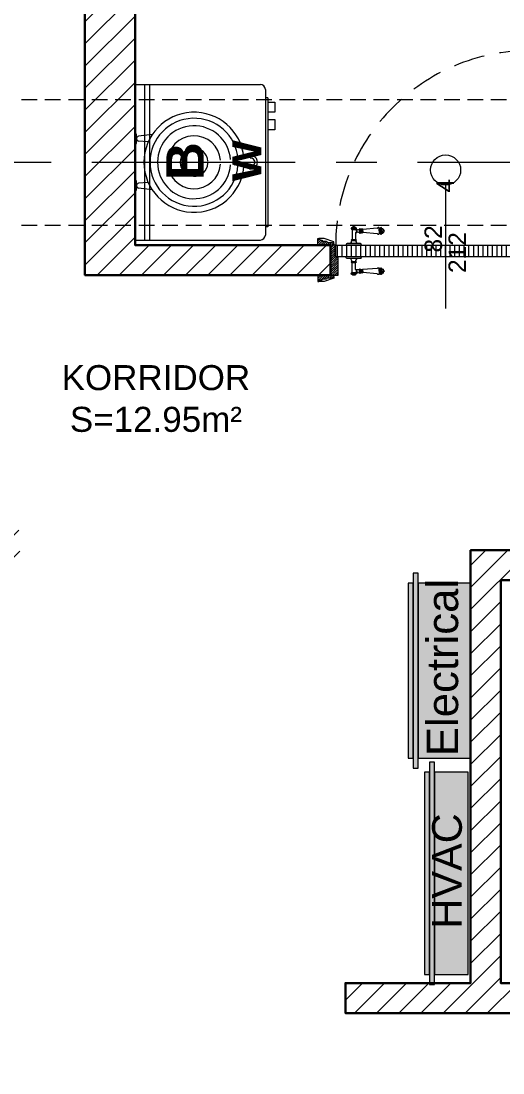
# Model space of a CAD drawing. Header units: centimetres. Extents: x 92587 to 105438, y -55119 to -48334.
# Drawn here: x 96104.6 to 96297, y -53786.3 to -53365.8 of the extents above; entities that cross this region are included whole.
import ezdxf

# ---------------------------------------------------------------- set-up
doc = ezdxf.new("R2010")
doc.units = ezdxf.units.CM
doc.header["$LTSCALE"] = 50
doc.header["$MEASUREMENT"] = 0
doc.linetypes.add('AXES', pattern=[2, 1.25, -0.25, 0.25, -0.25])
doc.linetypes.add('CACHE', pattern=[0.375, 0.25, -0.125])
doc.layers.get('0').update_dxf_attribs({"color": 8})
doc.layers.add('AXES', color=10, linetype='AXES')
doc.layers.add('TEXTE', color=7, linetype='Continuous')
for name, color, linetype, lineweight in [('BANJO', 160, 'Continuous', 9), ('BETON CACHE', 4, 'CACHE', 5), ('door', 44, 'Continuous', 5), ('KASETAT_Pen_No__22', 8, 'Continuous', 50), ('KASETAT_Pen_No__75', 6, 'Continuous', 20), ('MACONNERIE COUPE', 7, 'Continuous', 30), ('MACONNERIE HACHURE', 253, 'Continuous', 13)]:
    doc.layers.add(name, color=color, linetype=linetype, lineweight=lineweight)
doc.layers.add('DEMOL', color=7, linetype='Continuous', lineweight=60, true_color=0xa87e00)
doc.layers.add('KASETAT_Pen_No__176', color=7, linetype='Continuous', lineweight=15, true_color=0x93a0c6)
doc.styles.add('GENERATED_STYLE_1', font='arial.ttf')
doc.styles.add('RS_TEXT_1.50', font='arial.ttf', dxfattribs={"height": 12.5})

# ---------------------------------------------------------------- blocks, each defined once
blk = doc.blocks.new('A$C1cd8c289')
at = {"layer": 'AXES', "lineweight": 5, "ltscale": 1.3}
blk.add_line((3195, -2560), (-1985, -2560), dxfattribs=at)
blk = doc.blocks.new('door900')
at = {"color": 0}
for p, q in [((-9.3, 67.7), (9.3, 67.7)), ((9.3, 65.2), (-9.3, 65.2)), ((-6.8, 71.5), (-6.8, 70.2)), ((-5.5, 71.5), (-6.8, 71.5)), ((-6.8, 70.2), (6.8, 70.2)), ((-6.8, 62.7), (-6.8, 24)), ((-6.8, 62.7), (6.8, 62.7)), ((-5.5, 71.5), (5.5, 71.5)), ((5.5, 71.5), (6.8, 71.5)), ((6.8, 71.5), (6.8, 70.2)), ((8.7, 62.7), (6.8, 62.7)), ((6.8, 49.1), (6.8, 24)), ((8.7, 50.9), (8.7, 50.9)), ((10.5, 56.8), (10.5, 62.5)), ((10.5, 56.8), (10.5, 51.1)), ((12.7, 56.8), (12.7, 62.5)), ((12.7, 56.8), (12.7, 51.1)), ((22.5, 63.8), (22.5, 49.8)), ((26.5, 56.8), (26.5, 63.8)), ((26.5, 63.8), (29.1, 63.8)), ((26.5, 63.8), (29.1, 63.8)), ((26.5, 56.8), (26.5, 49.8)), ((26.5, 49.8), (29.1, 49.8)), ((26.5, 49.8), (29.1, 49.8)), ((29.1, 63.8), (29.1, 62.8)), ((29.1, 62.8), (29.1, 56.8)), ((29.1, 50.8), (29.1, 56.8)), ((29.1, 50.8), (29.1, 49.8)), ((29.1, 49.8), (29.1, 49.8)), ((31.1, 62.8), (31.1, 56.8)), ((31.1, 50.8), (31.1, 56.8)), ((34.1, 56.8), (34.1, 62.8)), ((34.1, 62.8), (34.1, 56.8)), ((34.1, 50.8), (34.1, 56.8)), ((34.1, 56.8), (34.1, 50.8)), ((92.8, 68.1), (36.2, 62.8)), ((36.2, 56.8), (36.2, 62.8)), ((36.2, 56.8), (36.2, 50.8)), ((92.8, 45.5), (36.2, 50.8)), ((101.2, 67.3), (103.2, 68)), ((101.2, 56.8), (101.2, 67.3)), ((101.2, 56.8), (101.2, 46.3)), ((101.2, 46.3), (103.2, 45.7)), ((103.2, 68), (103.2, 67.7)), ((103.2, 56.8), (103.2, 68)), ((103.2, 56.8), (103.2, 46.3)), ((103.2, 45.9), (103.2, 45.7)), ((106.5, 68), (105.5, 67.3)), ((105.5, 56.8), (105.5, 67.3)), ((105.5, 56.8), (105.5, 46.3)), ((106.5, 45.7), (105.5, 46.3)), ((106.5, 56.8), (106.5, 68)), ((106.5, 56.8), (106.5, 45.7)), ((110.7, 68), (111.8, 67.3)), ((110.7, 56.8), (110.7, 68)), ((110.7, 56.8), (110.7, 45.7)), ((110.7, 45.7), (111.8, 46.3)), ((111.8, 56.8), (111.8, 67.3)), ((111.8, 66.2), (113.3, 66.2)), ((111.8, 56.8), (111.8, 46.3)), ((111.8, 47.5), (113.3, 47.5)), ((113.3, 56.8), (113.3, 66.2)), ((113.3, 56.8), (113.3, 47.5)), ((120.5, 56.8), (120.5, 58.6)), ((120.5, 56.8), (120.5, 55)), ((-30, 3), (-30, 0)), ((30, 0), (-30, 0)), ((27, 6), (-27, 6)), ((-8.3, 22.3), (8.3, 22.3)), ((-8.3, 18.3), (8.3, 18.3)), ((30, 3), (30, 0))]:
    blk.add_line(p, q, dxfattribs=at)
for centre, radius, start, end in [((-9.3, 66.5), 1.25, 90, 270), ((-6.8, 67.7), 2.51, 90.115, 179.885), ((-6.8, 65.2), 2.51, 180.115, 269.885), ((0, 64), 9.29, 53.4104, 126.5896), ((6.8, 67.7), 2.51, 0.115, 89.885), ((6.8, 65.2), 2.51, 270.115, 359.885), ((8.7, 49), 1.91, 88.7426, 178.1515), ((8.6, 64.9), 2.15, 272.7029, 297.6142), ((8.6, 48.8), 2.15, 62.3858, 87.2971), ((9.3, 66.5), 1.25, 270, 90), ((10, 62.5), 0.561, 3.7097, 127.9634), ((10, 51.1), 0.561, 232.0366, 356.2903), ((11.6, 62.5), 1.1, 0.0106, 179.9894), ((11.6, 51.1), 1.1, 180.0106, 359.9894), ((16.7, 70.5), 8.83, 243.5466, 311.3694), ((16.7, 43.2), 8.83, 48.6306, 116.4534), ((24.5, 63.7), 2.01, 4.1469, 175.8531), ((24.5, 50), 2.01, 184.1469, 355.8531), ((30.1, 62.8), 1.03, 0, 180.0014), ((30.1, 50.8), 1.03, 179.9972, 0), ((32.6, 62.8), 1.48, 0, 180), ((32.6, 50.8), 1.48, 180, 0), ((35.2, 62.8), 1.03, 0, 180), ((32.6, 62.8), 1.48, 1.563306237032948e-10, 2.08440831604393e-10), ((35.2, 50.8), 1.03, 180, 0), ((93.1, 72.5), 4.4, 266.3976, 315.6468), ((93.1, 41.1), 4.4, 44.3532, 93.6024), ((98.3, 67.4), 2.89, 358.3861, 135.6468), ((98.3, 46.2), 2.89, 224.3532, 1.6139), ((104.3, 67.6), 1.15, 170.914, 348.1019), ((104.3, 46.1), 1.15, 11.8981, 189.086), ((108.6, 68), 2.1, 0, 180), ((108.6, 45.7), 2.1, 180, 0), ((115.5, 62.5), 2.84, 13.4568, 140.4953), ((115.5, 51.2), 2.84, 219.5047, 346.5432), ((127.9, 65.2), 9.88, 191.9991, 221.6757), ((127.9, 48.5), 9.88, 138.3243, 168.0009), ((120.5, 56.8), 1.79, 0, 90), ((120.5, 56.8), 1.79, 270, 0), ((-27, 3), 3, 90, 180), ((-6.8, 6), 6, 130.5908, 180), ((-16.6, 16.6), 8.41, 314.3689, 12.0705), ((-8.3, 20.3), 2, 90, 270), ((-8.5, 24), 1.71, 275.059, 359.7825), ((8.5, 24), 1.71, 180.2175, 264.941), ((16.6, 16.6), 8.41, 167.9295, 225.6311), ((8.3, 20.3), 2, 270, 90), ((6.8, 6), 6, 0, 49.4092), ((27, 3), 3, 0, 90)]:
    blk.add_arc(centre, radius, start, end, dxfattribs=at)

msp = doc.modelspace()

# ---------------------------------------------------------------- hatches: boundary and pattern name
at = {"layer": 'door'}
h = msp.add_hatch(dxfattribs=at)
h.set_pattern_fill('ANSI31', color=256, scale=5, angle=900)
h.set_pattern_definition([(225, (243500.2885, -108486.8739), (0.4419417382, -0.4419417382), [])])
h.paths.add_polyline_path([(96228.12, -53467.36), (96231.27, -53467.36), (96231.27, -53460.18), (96230.01, -53460.18), (96230.01, -53455.36), (96228.12, -53455.36)])
edge = h.paths.add_edge_path()
edge.add_line((96224.37, -53469.25), (96224.79, -53469.25))
edge.add_line((96224.79, -53469.25), (96224.79, -53468.93))
edge.add_line((96224.79, -53468.93), (96226.55, -53468.93))
edge.add_line((96226.55, -53468.93), (96226.55, -53468.72))
edge.add_arc((96226.55, -53468.41), 0.314, 270, 360)
edge.add_line((96226.87, -53468.41), (96228.96, -53468.41))
edge.add_line((96228.96, -53468.41), (96228.96, -53468.2))
edge.add_arc((96228.96, -53467.89), 0.314, 270, 360)
edge.add_line((96229.28, -53467.89), (96229.48, -53467.89))
edge.add_line((96229.48, -53467.89), (96229.48, -53467.36))
edge.add_line((96229.48, -53467.36), (96223.12, -53467.36))
edge.add_line((96223.12, -53467.36), (96223.12, -53469.98))
edge.add_line((96223.12, -53469.98), (96223.53, -53469.98))
edge.add_line((96223.53, -53469.98), (96223.53, -53469.67))
edge.add_line((96223.53, -53469.67), (96223.95, -53469.67))
edge.add_arc((96224.37, -53469.67), 0.419, 90, 180, ccw=False)
edge = h.paths.add_edge_path()
edge.add_line((96224.37, -53453.48), (96224.79, -53453.48))
edge.add_line((96224.79, -53453.48), (96224.79, -53453.79))
edge.add_line((96224.79, -53453.79), (96226.55, -53453.79))
edge.add_line((96226.55, -53453.79), (96226.55, -53454))
edge.add_arc((96226.55, -53454.31), 0.314, 0, 90, ccw=False)
edge.add_line((96226.87, -53454.31), (96228.96, -53454.31))
edge.add_line((96228.96, -53454.31), (96228.96, -53454.52))
edge.add_arc((96228.96, -53454.84), 0.314, 0, 90, ccw=False)
edge.add_line((96229.28, -53454.84), (96229.48, -53454.84))
edge.add_line((96229.48, -53454.84), (96229.48, -53455.36))
edge.add_line((96229.48, -53455.36), (96223.12, -53455.36))
edge.add_line((96223.12, -53455.36), (96223.12, -53452.74))
edge.add_line((96223.12, -53452.74), (96223.53, -53452.74))
edge.add_line((96223.53, -53452.74), (96223.53, -53453.06))
edge.add_line((96223.53, -53453.06), (96223.95, -53453.06))
edge.add_arc((96224.37, -53453.06), 0.419, 180, 270)
h = msp.add_hatch(dxfattribs=at)
h.set_pattern_fill('ANSI31', color=256, scale=15, angle=405)
h.set_pattern_definition([(90, (49991.5734, -152534.3063), (-1.875, 2e-15), [])])
h.paths.add_polyline_path([(96308.02, -53460.13), (96230.22, -53460.13), (96230.22, -53455.41), (96308.02, -53455.41)])
at = {"layer": 'KASETAT_Pen_No__176', "linetype": 'Continuous', "lineweight": 0, "true_color": 0x2776bb}
msp.add_hatch(color=152, dxfattribs=at).paths.add_polyline_path([(96259.11, -53590.51), (96259.11, -53660.51), (96261.11, -53660.51), (96261.11, -53664.51), (96263.11, -53664.51), (96263.11, -53660.51), (96284.11, -53660.51), (96284.11, -53590.51), (96263.11, -53590.51), (96263.11, -53586.51), (96261.11, -53586.51), (96261.11, -53590.51)])
at = {"layer": 'KASETAT_Pen_No__75', "linetype": 'Continuous', "lineweight": 0, "true_color": 0xbf00bf}
msp.add_hatch(color=212, dxfattribs=at).paths.add_polyline_path([(96265.71, -53666.05), (96265.71, -53746.95), (96267.71, -53746.95), (96267.71, -53750.95), (96269.71, -53750.95), (96269.71, -53746.95), (96283.11, -53746.95), (96283.11, -53666.05), (96269.71, -53666.05), (96269.71, -53662.05), (96267.71, -53662.05), (96267.71, -53666.05)])
at = {"layer": 'MACONNERIE HACHURE'}
h = msp.add_hatch(dxfattribs=at)
h.set_pattern_fill('ANSI31', color=256, scale=50, style=0)
h.set_pattern_definition([(45, (845.911, 6550.742), (-4.41941738, 4.41941738), [])])
h.paths.add_polyline_path([(96464.11, -53567.36), (96464.11, -53736.36), (96392.11, -53736.36), (96392.11, -53757.36), (96414.11, -53757.36), (96414.11, -53762.36), (96234.11, -53762.36), (96234.11, -53750.36), (96284.11, -53750.36), (96284.11, -53577.36), (96306.11, -53577.36), (96306.11, -53589.36), (96296.11, -53589.36), (96296.11, -53750.36), (96387.11, -53750.36), (96387.11, -53731.36), (96444.11, -53731.36), (96444.11, -53589.36), (96388.11, -53589.36), (96388.11, -53577.36), (96452.11, -53577.36), (96452.11, -53567.36)])
h.paths.add_polyline_path([(95894.28, -52902.36), (95944.11, -52902.36), (95944.11, -52942.36), (95894.28, -52942.36)])
h.paths.add_polyline_path([(95734.11, -52902.36), (95774.11, -52902.36), (95774.11, -52942.36), (95734.11, -52942.36)])
h.paths.add_polyline_path([(95874.11, -52547.36), (95964.11, -52547.36), (95964.11, -52607.36), (96117.11, -52607.36), (96117.11, -52547.36), (96129.11, -52547.36), (96129.11, -52667.36), (96109.11, -52667.36), (96109.11, -52632.36), (95944.11, -52632.36), (95944.11, -52583.36), (95874.11, -52583.36), (95874.11, -52632.36), (95839.11, -52632.36), (95839.11, -52612.36), (95849.11, -52612.36), (95849.11, -52562.36), (95874.11, -52562.36), (95874.11, -52578.36), (95944.11, -52578.36), (95944.11, -52552.36), (95874.11, -52552.36)])
h.paths.add_polyline_path([(96444.11, -54162.36), (96344.11, -54162.36), (96344.11, -54187.36), (96444.11, -54187.36)])
h.paths.add_polyline_path([(96679.11, -52154.25), (96704.11, -52154.25), (96704.11, -52107.36), (96679.11, -52107.36)])
h.paths.add_polyline_path([(96679.11, -54052.36), (96704.11, -54052.36), (96704.11, -54072.36), (96679.11, -54072.36)])
h.paths.add_polyline_path([(95996.61, -52902.36), (95979.11, -52902.36), (95979.11, -52922.36), (95996.61, -52922.36)])
h.paths.add_polyline_path([(96319.11, -52789.36), (96329.11, -52789.36), (96329.11, -52777.36), (96289.11, -52777.36), (96289.11, -52789.36), (96299.11, -52789.36), (96299.11, -53107.36), (96129.11, -53107.36), (96129.11, -52789.36), (96207.12, -52789.36), (96207.12, -52777.36), (96129.11, -52777.36), (96129.11, -52767.36), (96109.11, -52767.36), (96109.11, -52902.36), (96096.61, -52902.36), (96096.61, -52922.36), (96109.11, -52922.36), (96109.11, -53137.36), (96130.11, -53137.36), (96130.11, -53467.36), (96228.12, -53467.36), (96228.12, -53455.36), (96150.11, -53455.36), (96150.11, -53137.36), (96320.11, -53137.36), (96320.11, -53455.36), (96310.11, -53455.36), (96310.11, -53467.36), (96350.11, -53467.36), (96350.11, -53455.36), (96340.11, -53455.36), (96340.11, -53137.36), (96679.11, -53137.36), (96679.11, -53182.36), (96704.11, -53182.36), (96704.11, -53132.36), (96814.11, -53132.36), (96814.11, -53112.36), (96704.11, -53112.36), (96704.11, -53062.36), (96679.11, -53062.36), (96679.11, -53107.36), (96319.11, -53107.36)])
h.paths.add_polyline_path([(96487.11, -53762.36), (96487.11, -53742.36), (96789.11, -53742.36), (96789.11, -53677.36), (96814.11, -53677.36), (96814.11, -53767.36), (96704.11, -53767.36), (96704.11, -53782.36), (96679.11, -53782.36), (96679.11, -53762.36)])
h.paths.add_polyline_path([(96044.11, -53859.36), (96019.11, -53859.36), (96019.11, -53581.36), (95967.11, -53581.36), (95967.11, -53559.36), (95979.11, -53559.36), (95979.11, -53569.36), (96104.11, -53569.36), (96104.11, -53581.36), (96044.11, -53581.36)])
h.paths.add_polyline_path([(96019.11, -53932.36), (96019.11, -53952.36), (95969.11, -53952.36), (95969.11, -54072.36), (95944.11, -54072.36), (95944.11, -53957.36), (95926.61, -53957.36), (95926.61, -53932.36)])
h.paths.add_polyline_path([(96679.11, -54122.36), (96679.11, -54162.36), (96624.11, -54162.36), (96624.11, -54187.36), (96704.11, -54187.36), (96704.11, -54122.36)])
h.paths.add_polyline_path([(96104.11, -54162.36), (96164.11, -54162.36), (96164.11, -54187.36), (96079.11, -54187.36), (96079.11, -54122.36), (96079.11, -54122.36), (96079.11, -54072.36), (96104.11, -54072.36)])
h.paths.add_polyline_path([(96679.11, -52482.36), (96679.11, -52424.25), (96704.11, -52424.25), (96704.11, -52477.36), (96814.11, -52477.36), (96814.11, -52567.36), (96789.11, -52567.36), (96789.11, -52502.36), (96456.11, -52502.36), (96456.11, -52675.36), (96444.11, -52675.36), (96444.11, -52667.36), (96388.11, -52667.36), (96388.11, -52655.36), (96444.11, -52655.36), (96444.11, -52507.36), (96296.11, -52507.36), (96296.11, -52655.36), (96306.11, -52655.36), (96306.11, -52667.36), (96284.11, -52667.36), (96284.11, -52494.36), (96234.24, -52494.36), (96234.24, -52482.36)])
h.paths.add_polyline_path([(96444.11, -52809.36), (96444.11, -52789.36), (96421.11, -52789.36), (96421.11, -52777.36), (96444.11, -52777.36), (96444.11, -52767.36), (96456.11, -52767.36), (96456.11, -52797.36), (96679.11, -52797.36), (96679.11, -52809.36)], flags=17)
h.paths.add_polyline_path([(96464.11, -53447.36), (96679.11, -53447.36), (96679.11, -53435.36), (96452.11, -53435.36), (96452.11, -53455.36), (96442.11, -53455.36), (96442.11, -53467.36), (96452.11, -53467.36), (96452.11, -53475.36), (96464.11, -53475.36)])
h.paths.add_polyline_path([(95879.11, -53447.36), (95879.11, -53459.36), (95967.11, -53459.36), (95967.11, -53467.36), (95979.11, -53467.36), (95979.11, -53447.36)])
h.paths.add_polyline_path([(96789.11, -52797.36), (96814.11, -52797.36), (96814.11, -52747.36), (96789.11, -52747.36)])
h.paths.add_polyline_path([(96789.11, -53447.36), (96814.11, -53447.36), (96814.11, -53497.36), (96789.11, -53497.36)])
h.paths.add_polyline_path([(96679.11, -52847.36), (96704.11, -52847.36), (96704.11, -52902.25), (96679.11, -52902.25)], flags=17)
h.paths.add_polyline_path([(96679.11, -53397.36), (96704.11, -53397.36), (96704.11, -53342.47), (96679.11, -53342.47)], flags=17)
h.paths.add_polyline_path([(95533.94, -52902.36), (95484.11, -52902.36), (95484.11, -52942.36), (95533.94, -52942.36)])
h.paths.add_polyline_path([(95694.11, -52902.36), (95654.11, -52902.36), (95654.11, -52942.36), (95694.11, -52942.36)])
h.paths.add_polyline_path([(95849.11, -52082.36), (95829.11, -52082.36), (95829.11, -52057.36), (95849.11, -52057.36)])
h.paths.add_polyline_path([(96164.11, -52082.36), (96164.11, -52057.36), (95984.11, -52057.36), (95984.11, -52082.36)])
h.paths.add_polyline_path([(95554.11, -52547.36), (95464.11, -52547.36), (95464.11, -52607.36), (95311.11, -52607.36), (95311.11, -52547.36), (95299.11, -52547.36), (95299.11, -52667.36), (95319.11, -52667.36), (95319.11, -52632.36), (95484.11, -52632.36), (95484.11, -52583.36), (95554.11, -52583.36), (95554.11, -52632.36), (95739.11, -52632.36), (95739.11, -52612.36), (95579.11, -52612.36), (95579.11, -52562.36), (95554.11, -52562.36), (95554.11, -52578.36), (95484.11, -52578.36), (95484.11, -52552.36), (95554.11, -52552.36)])
h.paths.add_polyline_path([(94984.11, -54162.36), (95084.11, -54162.36), (95084.11, -54187.36), (94984.11, -54187.36)])
h.paths.add_polyline_path([(94749.11, -52154.25), (94724.11, -52154.25), (94724.11, -52107.36), (94749.11, -52107.36)])
h.paths.add_polyline_path([(94749.11, -54052.36), (94724.11, -54052.36), (94724.11, -54072.36), (94749.11, -54072.36)])
h.paths.add_polyline_path([(95431.61, -52902.36), (95449.11, -52902.36), (95449.11, -52922.36), (95431.61, -52922.36)])
h.paths.add_polyline_path([(95729.11, -53932.36), (95746.61, -53932.36), (95746.61, -53957.36), (95729.11, -53957.36), (95729.11, -54122.36), (95699.11, -54122.36), (95699.11, -53957.36), (95681.5, -53957.36), (95681.5, -53932.36), (95699.11, -53932.36), (95699.11, -53459.36), (95631.11, -53459.36), (95631.11, -53447.36), (95699.11, -53447.36), (95699.11, -53272.36), (95729.11, -53272.36), (95729.11, -53447.36), (95797.11, -53447.36), (95797.11, -53459.36), (95729.11, -53459.36)])
h.paths.add_polyline_path([(95109.11, -52789.36), (95099.11, -52789.36), (95099.11, -52777.36), (95139.11, -52777.36), (95139.11, -52789.36), (95129.11, -52789.36), (95129.11, -53107.36), (95299.11, -53107.36), (95299.11, -52789.36), (95221.1, -52789.36), (95221.1, -52777.36), (95299.11, -52777.36), (95299.11, -52767.36), (95319.11, -52767.36), (95319.11, -52902.36), (95331.61, -52902.36), (95331.61, -52922.36), (95319.11, -52922.36), (95319.11, -53137.36), (95298.11, -53137.36), (95298.11, -53467.36), (95200.1, -53467.36), (95200.1, -53455.36), (95278.11, -53455.36), (95278.11, -53137.36), (95108.11, -53137.36), (95108.11, -53455.36), (95118.11, -53455.36), (95118.11, -53467.36), (95078.11, -53467.36), (95078.11, -53455.36), (95088.11, -53455.36), (95088.11, -53137.36), (94749.11, -53137.36), (94749.11, -53182.36), (94724.11, -53182.36), (94724.11, -53132.36), (94614.11, -53132.36), (94614.11, -53112.36), (94724.11, -53112.36), (94724.11, -53062.36), (94749.11, -53062.36), (94749.11, -53107.36), (95109.11, -53107.36)])
h.paths.add_polyline_path([(94964.11, -53736.36), (95036.11, -53736.36), (95036.11, -53757.36), (95014.11, -53757.36), (95014.11, -53762.36), (95194.11, -53762.36), (95194.11, -53750.36), (95144.11, -53750.36), (95144.11, -53577.36), (95122.11, -53577.36), (95122.11, -53589.36), (95132.11, -53589.36), (95132.11, -53750.36), (95041.11, -53750.36), (95041.11, -53731.36), (94984.11, -53731.36), (94984.11, -53589.36), (95040.11, -53589.36), (95040.11, -53577.36), (94976.11, -53577.36), (94976.11, -53567.36), (94964.11, -53567.36)])
h.paths.add_polyline_path([(94941.11, -53762.36), (94941.11, -53742.36), (94639.11, -53742.36), (94639.11, -53677.36), (94614.11, -53677.36), (94614.11, -53767.36), (94724.11, -53767.36), (94724.11, -53782.36), (94749.11, -53782.36), (94749.11, -53762.36)])
h.paths.add_polyline_path([(95384.11, -53859.36), (95409.11, -53859.36), (95409.11, -53581.36), (95461.11, -53581.36), (95461.11, -53559.36), (95449.11, -53559.36), (95449.11, -53569.36), (95324.11, -53569.36), (95324.11, -53581.36), (95384.11, -53581.36)])
h.paths.add_polyline_path([(95409.11, -53932.36), (95409.11, -53952.36), (95459.11, -53952.36), (95459.11, -54072.36), (95484.11, -54072.36), (95484.11, -53957.36), (95501.61, -53957.36), (95501.61, -53932.36)])
h.paths.add_polyline_path([(94749.11, -54122.36), (94749.11, -54162.36), (94804.11, -54162.36), (94804.11, -54187.36), (94724.11, -54187.36), (94724.11, -54122.36)])
h.paths.add_polyline_path([(95324.11, -54162.36), (95264.11, -54162.36), (95264.11, -54187.36), (95349.11, -54187.36), (95349.11, -54122.36), (95349.11, -54122.36), (95349.11, -54072.36), (95324.11, -54072.36)])
h.paths.add_polyline_path([(96679.11, -52082.36), (96624.11, -52082.36), (96624.11, -52057.36), (96679.11, -52057.36)])
h.paths.add_polyline_path([(96444.11, -52082.36), (96444.11, -52057.36), (96344.11, -52057.36), (96344.11, -52082.36)])
h.paths.add_polyline_path([(95729.11, -52082.36), (95579.11, -52082.36), (95579.11, -52057.36), (95729.11, -52057.36)])
h.paths.add_polyline_path([(95444.11, -52082.36), (94749.11, -52082.36), (94749.11, -52057.36), (95444.11, -52057.36)])
h.paths.add_polyline_path([(94749.11, -52482.36), (94749.11, -52424.25), (94724.11, -52424.25), (94724.11, -52477.36), (94614.11, -52477.36), (94614.11, -52567.36), (94639.11, -52567.36), (94639.11, -52502.36), (94972.11, -52502.36), (94972.11, -52675.36), (94984.11, -52675.36), (94984.11, -52667.36), (95040.11, -52667.36), (95040.11, -52655.36), (94984.11, -52655.36), (94984.11, -52507.36), (95132.11, -52507.36), (95132.11, -52655.36), (95122.11, -52655.36), (95122.11, -52667.36), (95144.11, -52667.36), (95144.11, -52494.36), (95193.98, -52494.36), (95193.98, -52482.36)])
h.paths.add_polyline_path([(94984.11, -52809.36), (94984.11, -52789.36), (95007.11, -52789.36), (95007.11, -52777.36), (94984.11, -52777.36), (94984.11, -52767.36), (94972.11, -52767.36), (94972.11, -52797.36), (94749.11, -52797.36), (94749.11, -52809.36)], flags=17)
h.paths.add_polyline_path([(94964.11, -53447.36), (94749.11, -53447.36), (94749.11, -53435.36), (94976.11, -53435.36), (94976.11, -53455.36), (94986.11, -53455.36), (94986.11, -53467.36), (94976.11, -53467.36), (94976.11, -53475.36), (94964.11, -53475.36)])
h.paths.add_polyline_path([(95549.11, -53447.36), (95549.11, -53459.36), (95461.11, -53459.36), (95461.11, -53467.36), (95449.11, -53467.36), (95449.11, -53447.36)])
h.paths.add_polyline_path([(94639.11, -52797.36), (94614.11, -52797.36), (94614.11, -52747.36), (94639.11, -52747.36)])
h.paths.add_polyline_path([(94639.11, -53447.36), (94614.11, -53447.36), (94614.11, -53497.36), (94639.11, -53497.36)])
h.paths.add_polyline_path([(94749.11, -52847.36), (94724.11, -52847.36), (94724.11, -52902.25), (94749.11, -52902.25)], flags=17)
h.paths.add_polyline_path([(94749.11, -53397.36), (94724.11, -53397.36), (94724.11, -53342.47), (94749.11, -53342.47)], flags=17)

# ---------------------------------------------------------------- linework, layer by layer
at = {"layer": 'BANJO'}
for p, q in [((96149.88, -53391.2), (96200.16, -53391.2)), ((96149.88, -53391.2), (96149.88, -53453.36)), ((96153.88, -53391.2), (96153.88, -53453.36)), ((96155.88, -53391.2), (96155.88, -53453.36)), ((96202.16, -53393.2), (96202.16, -53451.36)), ((96203.16, -53396.51), (96202.16, -53396.51)), ((96203.16, -53396.51), (96203.16, -53448.06)), ((96203.16, -53398.24), (96205.93, -53398.24)), ((96205.93, -53398.24), (96205.93, -53402.3)), ((96205.93, -53402.3), (96203.16, -53402.3)), ((96203.16, -53405.24), (96205.93, -53405.24)), ((96205.93, -53405.24), (96205.93, -53409.3)), ((96205.93, -53409.3), (96203.16, -53409.3)), ((96157.02, -53411.22), (96151.51, -53411.91)), ((96155.42, -53414.13), (96151.51, -53413.88)), ((96195.88, -53419.68), (96190.01, -53421.3)), ((96195.88, -53424.88), (96190.01, -53423.27)), ((96155.42, -53430.43), (96151.51, -53430.68)), ((96157.02, -53433.35), (96151.51, -53432.65)), ((96203.16, -53448.06), (96202.16, -53448.06)), ((96149.88, -53453.36), (96200.16, -53453.36))]:
    msp.add_line(p, q, dxfattribs=at)
for points in [[(96149.88, -53411.07), (96149.88, -53414.73), (96150.68, -53414.73), (96150.68, -53411.07)], [(96149.88, -53429.74), (96149.88, -53433.4), (96150.68, -53433.4), (96150.68, -53429.74)]]:
    msp.add_lwpolyline(points, close=True, dxfattribs=at)
for centre, radius, start, end in [((96200.16, -53393.2), 2, 0, 90), ((96173.68, -53422.28), 20, 5.6501, 354.3499), ((96173.68, -53422.28), 17.58, 4.3008, 355.6992), ((96173.68, -53422.28), 14.58, 4.3008, 355.6992), ((96151.69, -53412.9), 1, 100.3544, 259.6456), ((96173.68, -53422.28), 10.58, 4.3008, 355.6992), ((96173.68, -53422.28), 5.58, 4.3008, 355.6992), ((96190.19, -53422.28), 1, 100.3544, 259.6456), ((96196.34, -53422.28), 2.64, 259.9738, 100.0262), ((96196.34, -53422.28), 1.64, 259.9738, 100.0262), ((96151.69, -53431.67), 1, 100.3544, 259.6456), ((96200.16, -53451.36), 2, 270, 0)]:
    msp.add_arc(centre, radius, start, end, dxfattribs=at)
at = {"layer": 'BETON CACHE', "lineweight": 5, "ltscale": 0.5}
msp.add_lwpolyline([(96814.11, -53397.36), (94614.11, -53397.36), (94614.11, -53447.36), (96814.11, -53447.36)], close=True, dxfattribs=at)
at = {"layer": 'door'}
msp.add_line((96274.12, -53431.37), (96274.12, -53480.69), dxfattribs=at)
for points in [[(96224.37, -53453.48), (96224.79, -53453.48), (96224.79, -53453.79), (96226.55, -53453.79), (96226.55, -53454, -0.414214), (96226.87, -53454.31), (96228.96, -53454.31), (96228.96, -53454.52, -0.414214), (96229.28, -53454.84), (96229.48, -53454.84), (96229.48, -53455.36), (96223.12, -53455.36), (96223.12, -53452.74), (96223.53, -53452.74), (96223.53, -53453.06), (96223.95, -53453.06, 0.414214), (96224.37, -53453.48)], [(96224.37, -53469.25), (96224.79, -53469.25), (96224.79, -53468.93), (96226.55, -53468.93), (96226.55, -53468.72, 0.414214), (96226.87, -53468.41), (96228.96, -53468.41), (96228.96, -53468.2, 0.414214), (96229.28, -53467.89), (96229.48, -53467.89), (96229.48, -53467.36), (96223.12, -53467.36), (96223.12, -53469.98), (96223.53, -53469.98), (96223.53, -53469.67), (96223.95, -53469.67, -0.414214), (96224.37, -53469.25)]]:
    msp.add_lwpolyline(points, format="xyb", dxfattribs=at)
for points in [[(96229.48, -53454.84), (96229.48, -53454.11), (96225.63, -53452.74), (96223.53, -53452.74)], [(96228.12, -53467.36), (96231.27, -53467.36), (96231.27, -53460.18), (96230.01, -53460.18), (96230.01, -53455.36), (96228.12, -53455.36), (96228.12, -53467.36)], [(96308.02, -53460.13), (96230.22, -53460.13), (96230.22, -53455.41), (96308.02, -53455.41), (96308.02, -53460.13)], [(96229.48, -53467.89), (96229.48, -53468.62), (96225.63, -53469.98), (96223.53, -53469.98)]]:
    msp.add_lwpolyline(points, dxfattribs=at)
msp.add_circle((96274.12, -53425.37), 6, dxfattribs=at)
at = {"layer": 'door', "linetype": 'CACHE'}
msp.add_arc((96308.02, -53455.41), 77.8, 90, 180, dxfattribs=at)
at = {"layer": 'KASETAT_Pen_No__22', "color": 32, "linetype": 'Continuous', "lineweight": 0, "true_color": 0xcd6928}
for p, q in [((96261.11, -53586.51), (96261.11, -53664.51)), ((96263.11, -53586.51), (96261.11, -53586.51)), ((96263.11, -53664.51), (96263.11, -53586.51)), ((96259.11, -53590.51), (96259.11, -53660.51)), ((96261.11, -53590.51), (96259.11, -53590.51)), ((96261.11, -53660.51), (96261.11, -53590.51)), ((96263.11, -53590.51), (96263.11, -53660.51)), ((96284.11, -53590.51), (96263.11, -53590.51)), ((96284.11, -53660.51), (96284.11, -53590.51)), ((96259.11, -53660.51), (96261.11, -53660.51)), ((96263.11, -53660.51), (96284.11, -53660.51)), ((96261.11, -53664.51), (96263.11, -53664.51))]:
    msp.add_line(p, q, dxfattribs=at)
at = {"layer": 'KASETAT_Pen_No__22', "color": 8, "linetype": 'Continuous', "lineweight": 0}
for p, q in [((96267.71, -53662.05), (96267.71, -53750.95)), ((96269.71, -53662.05), (96267.71, -53662.05)), ((96269.71, -53750.95), (96269.71, -53662.05)), ((96265.71, -53666.05), (96265.71, -53746.95)), ((96267.71, -53666.05), (96265.71, -53666.05)), ((96267.71, -53746.95), (96267.71, -53666.05)), ((96269.71, -53666.05), (96269.71, -53746.95)), ((96283.11, -53666.05), (96269.71, -53666.05)), ((96283.11, -53746.95), (96283.11, -53666.05)), ((96265.71, -53746.95), (96267.71, -53746.95)), ((96269.71, -53746.95), (96283.11, -53746.95)), ((96267.71, -53750.95), (96269.71, -53750.95))]:
    msp.add_line(p, q, dxfattribs=at)
at = {"layer": 'MACONNERIE COUPE'}
msp.add_lwpolyline([(96130.11, -53137.36), (96130.11, -53467.36), (96228.12, -53467.36), (96228.12, -53455.36), (96150.11, -53455.36), (96150.11, -53137.36)], dxfattribs=at)
msp.add_lwpolyline([(96464.11, -53567.36), (96464.11, -53736.36), (96392.11, -53736.36), (96392.11, -53757.36), (96414.11, -53757.36), (96414.11, -53762.36), (96234.11, -53762.36), (96234.11, -53750.36), (96284.11, -53750.36), (96284.11, -53577.36), (96306.11, -53577.36), (96306.11, -53589.36), (96296.11, -53589.36), (96296.11, -53750.36), (96387.11, -53750.36), (96387.11, -53731.36), (96444.11, -53731.36), (96444.11, -53589.36), (96388.11, -53589.36), (96388.11, -53577.36), (96452.11, -53577.36), (96452.11, -53567.36)], close=True, dxfattribs=at)

# ---------------------------------------------------------------- block references
at = {"layer": 'door', "xscale": 0.1, "yscale": 0.1, "zscale": 0.1}
msp.add_blockref('door900', (96237.46, -53455.41), dxfattribs=at)
at = {"layer": 'door', "xscale": -0.1, "yscale": 0.1, "zscale": 0.1, "rotation": 180}
msp.add_blockref('door900', (96237.46, -53460.13), dxfattribs=at)
at = {"layer": 'MACONNERIE COUPE', "lineweight": 5, "ltscale": 0.5}
msp.add_blockref('A$C1cd8c289', (94709.11, -50862.36), dxfattribs=at)

# ---------------------------------------------------------------- texts
at = {"layer": 'BANJO', "char_height": 15, "attachment_point": 1, "rotation": 90, "style": 'RS_TEXT_1.50'}
for s, insert in [('{\\fArial|b1|i0|c0|p34;w}', (96185.49, -53429.8)), ('{\\fArial|b1|i0|c0|p34;B}', (96162.58, -53429.38))]:
    msp.add_mtext_dynamic_manual_height_columns(s, width=19.1434, gutter_width=31.25, heights=[-15], dxfattribs=dict(at, insert=insert))
at = {"layer": 'DEMOL', "lineweight": -2, "insert": (96158.45, -53516.77), "char_height": 10, "width": 93.9293, "attachment_point": 5, "style": 'RS_TEXT_1.50'}
msp.add_mtext('KORRIDOR\\PS=12.95m²', dxfattribs=at)
at = {"layer": 'door', "char_height": 7, "rotation": 90, "style": 'GENERATED_STYLE_1'}
for s, insert, attachment_point in [('\\A1;\\pxql,t0;4', (96277.45, -53427.35), 9), ('\\A1;\\pxql,t0;82', (96265.69, -53447.48), 3), ('\\A1;\\pxql,t0;212', (96275.27, -53450.22), 3)]:
    msp.add_mtext(s, dxfattribs=dict(at, insert=insert, attachment_point=attachment_point))
at = {"layer": 'TEXTE', "attachment_point": 4, "rotation": 90, "style": 'RS_TEXT_1.50'}
for s, insert, char_height, width in [('Electrical', (96272.95, -53659.64), 12.5, 4.547473508864641e-13), ('Electrical', (96272.95, -53659.64), 12.5, 4.547473508864641e-13), ('HVAC', (96274.73, -53728.6), 11.875, 4.320099833421408e-13), ('HVAC', (96274.73, -53728.6), 11.875, 4.320099833421408e-13)]:
    msp.add_mtext(s, dxfattribs=dict(at, insert=insert, char_height=char_height, width=width))

doc.saveas('drawing.dxf')
